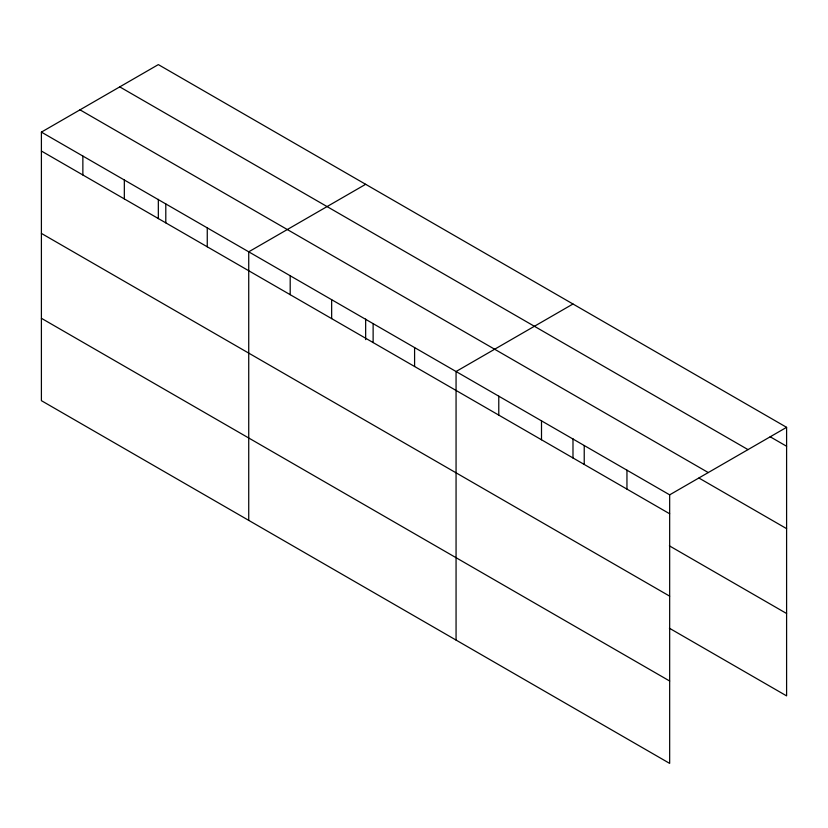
<?xml version="1.0" encoding="UTF-8"?>
<svg xmlns="http://www.w3.org/2000/svg" width="828" height="828" viewBox="0 0 828 828"><rect width="100%" height="100%" fill="white"/><g stroke="black" fill="none" stroke-linecap="round" stroke-linejoin="round"><path stroke-width="1.24" d="M41.4 132.118L669.666 494.844L669.666 763.395L41.4 400.669L41.4 132.118L158.334 64.605L786.6 427.331L786.6 695.882L669.386 628.214M365.655 184.302L248.731 251.815L248.731 520.367M572.986 304L456.062 371.513L456.062 640.065M669.666 494.844L786.6 427.331M770.164 436.77L786.6 446.261M119.739 86.878L748.015 449.614M79.985 109.834L708.261 472.56M698.967 478.046L786.6 528.637M41.4 151.038L669.666 513.774M669.386 545.838L786.6 613.507M41.4 233.413L669.666 596.15M41.4 318.294L669.666 681.02M626.951 470.18L626.951 489.1M584.226 445.516L584.226 464.436M572.986 438.747L572.986 458.029M541.502 420.841L541.502 439.771M498.777 396.177L498.777 415.107M414.59 347.574L414.59 366.504M373.128 323.634L373.128 342.564M365.655 319.039L365.655 339.615M331.655 299.695L331.655 318.625M290.193 275.755L290.193 294.685M207.259 227.876L207.259 246.806M165.797 203.936L165.797 222.867M158.334 199.341L158.334 218.633M124.335 179.997L124.335 198.917M82.862 156.057L82.862 174.977"/></g></svg>
